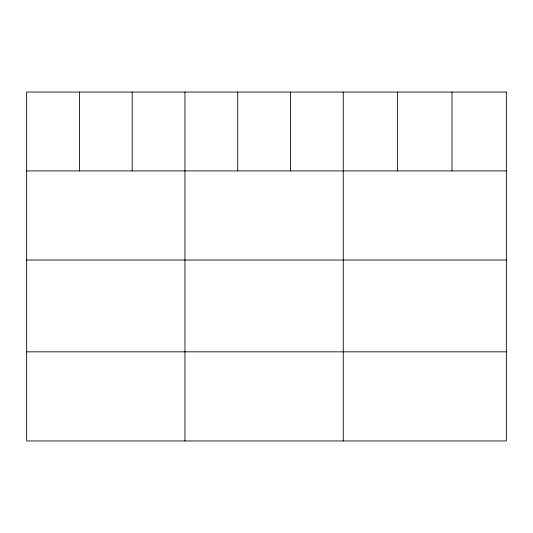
<?xml version="1.0" encoding="UTF-8"?>
<svg xmlns="http://www.w3.org/2000/svg" width="533" height="533" viewBox="0 0 533 533"><rect width="100%" height="100%" fill="white"/><g stroke="black" fill="none" stroke-linecap="round" stroke-linejoin="round"><path stroke-width="0.8" d="M26.65 170.913L506.35 170.913M26.65 260.024L506.35 260.024M26.65 351.84L506.35 351.84M451.984 92.049L451.984 170.913M397.618 92.049L397.618 170.913M343.252 92.049L343.252 440.951M290.485 92.049L290.485 170.913M237.718 92.049L237.718 170.913M184.951 92.049L184.951 440.951M132.184 92.049L132.184 170.913M79.417 92.049L79.417 170.913M506.35 92.049L26.65 92.049L26.65 440.951L506.35 440.951L506.35 92.049"/></g></svg>
